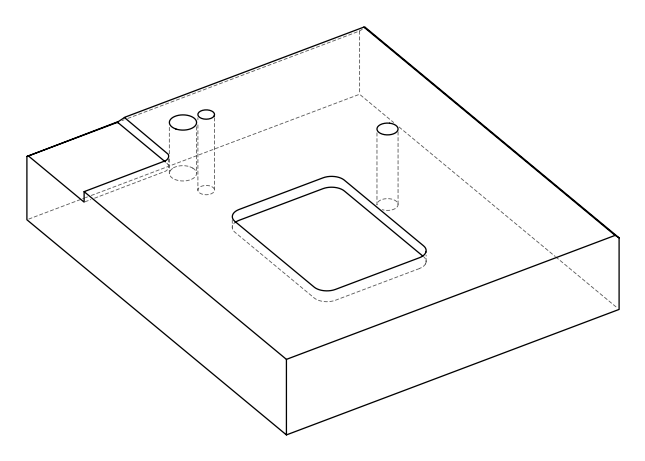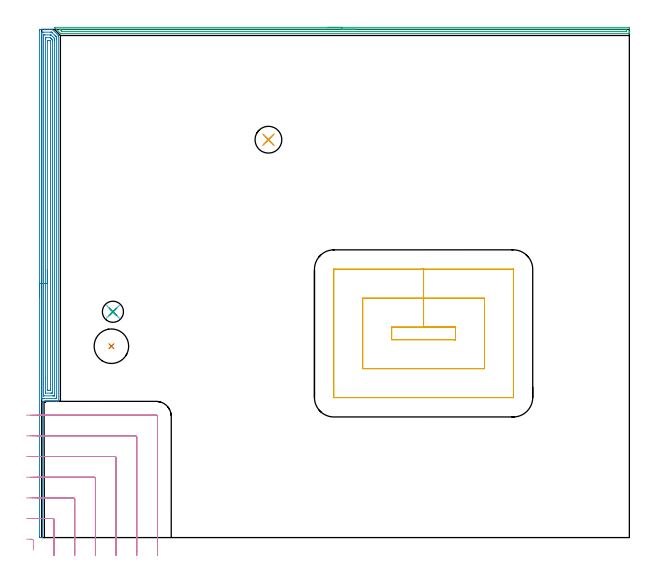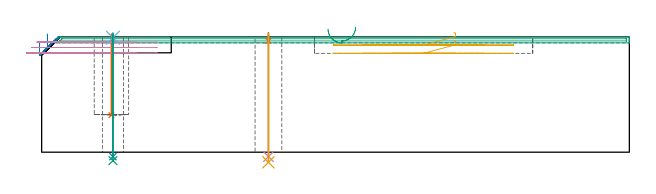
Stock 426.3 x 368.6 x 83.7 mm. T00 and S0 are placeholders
(PLAN: 11 operations, 8 tool changes, 28.9 min)
(1 INDEXABLE_INSERT_DRILL_BLIND_HOLE_FROM_SOLID | STEP1POCKET | NXT0302_021 | 0.24 min | 27708 mm3)
(2 AREA_MILL | FG_CHAMFER_SURFACE | UGT0205_001 | 11.84 min | 33640 mm3)
(3 AREA_MILL_1 | FG_CHAMFER_SURFACE_1 | UGT0205_001 | 6.81 min | 4000 mm3)
(4 MILL_CORNER_NOTCH_RECTANGULAR | CORNER_NOTCH_RECTANGULAR | UGT0201_104 | Follow Part, ap 5, ae 75% | 4.71 min | 98948 mm3)
(5 MILL_RECTANGULAR_POCKET | POCKET_RECTANGULAR_STRAIGHT | UGT0201_006 | Follow Part, ap 7, ae 75% | 3.81 min | 228224 mm3)
(6 SPOT_DRILL | STEP1HOLE | NXT0321_9005460120000 | 0.03 min | 11 mm3)
(7 SPOT_DRILL_1 | STEP1HOLE_1 | NXT0321_9005460120000 | 0.05 min | 174 mm3)
(8 DRILL_THROUGH_HOLE_INTO_CENTER | STEP1HOLE | NXT0301_065 | 0.36 min | 5790 mm3)
(9 DRILL_TO_ENLARGE_THROUGH_HOLE | STEP1HOLE | UGT0301_283 | 0.37 min | 9574 mm3)
(10 DRILL_THROUGH_HOLE_INTO_CENTER_1 | STEP1HOLE_1 | NXT0301_065 | 0.36 min | 5659 mm3)
(11 DRILL_TO_ENLARGE_THROUGH_HOLE_1 | STEP1HOLE_1 | UGT0301_261 | 0.37 min | 18865 mm3)
(TOOL NXT0302_021 | Index. Insert Drill 25mm [880-D2500L25-05] | D25 PA176 FL125 Z2)
(TOOL UGT0205_001 | Chamfer Mill 20 x 3 x 45 deg. | D20 FL50 Z2)
(TOOL UGT0201_104 | End Mill 20 mm | D20 FL22 Z2)
(TOOL UGT0201_006 | End Mill 28 mm | D28 FL25 Z2)
(TOOL NXT0321_9005460120000 | NC Spot Drill, 142deg, 12mm, Carbide, Uncoated | D12 PA142 FL30 Z2)
(TOOL NXT0301_065 | Carbide Drill 9.4mm [860.1-0940-075A1-MM 2214] | D9.4 PA140 FL98 Z2)
(TOOL UGT0301_283 | Twist Drill 15.3 mm | D15.3 PA118 FL120 Z2)
(TOOL UGT0301_261 | Twist Drill 19.4 mm | D19.4 PA118 FL140 Z2)
(OP 1 INDEXABLE_INSERT_DRILL_BLIND_HOLE_FROM_SOLID)
G17 G21 G94 G90
T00 M6
G54
G17 G0 G90 X50.6 Y138.8 S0 M3
G43 Z93.7 H1
G94 G81 G98 Z26.9 F250. R85.7
G80
M5
M2
(OP 2 AREA_MILL)
G17 G21 G94 G90
T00 M6
G54
G17 G0 G90 X-1.5 Y174.3 S1061 M3
G43 Z93.7 H0
Z80.1
G94 G1 Y174.338 Z79.228 F250.
Y174.452 Z78.363
Y174.641 Z77.512
Y174.903 Z76.68
Y175.237 Z75.874
Y175.64 Z75.1
Y176.108 Z74.364
Y176.64 Z73.672
Y177.229 Z73.029
Y177.872 Z72.44
Y178.564 Z71.908
Y179.3 Z71.44
Y180.074 Z71.037
Y180.88 Z70.703
Y181.712 Z70.441
Y182.564 Z70.252
Y183.428 Z70.138
Y184.3 Z70.1
Y367.655
X-1.499 Y367.976 Z70.101
X-1.494 Y368.543 Z70.104
X-1.492 Y368.592 Z70.106
X-0.93 Y368.6 Z70.668
X4.41 Z76.005
X5.837 Z77.433
X6.19 Z77.785
X6.896 Z78.496
X7.525 Z79.124
X7.618 Y368.599 Z79.217
X7.7 Y368.59 Z79.295
X7.786 Y368.515 Z79.384
X11.987 Y364.313 Z83.585
X12.097 Y364.195 Z83.688
X12.1 Y363.507 Z83.7
Y98.942
X12.097 Y98.81 Z83.689
X12.02 Y98.8 Z83.619
X11.691 Z83.29
X10.923 Z82.522
X10.64 Z82.235
X0.501 Z72.099
Y98.67 Z72.098
X0.5 Y98.204 Z72.099
X0.505 Y98.128 Z72.095
X0.5 Y98.104 Z72.1
Y98.021
X0.507 Y97.98 Z72.09
X0.508 Y97.976
X0.5 Y97.941 Z72.1
X0.509 Y97.899 Z72.087
X0.51 Y97.895 Z72.086
X0.5 Y97.733 Z72.1
Y0.177
X0.497 Y0.01 Z72.088
X0.464 Y0.007 Z72.055
X0.072 Y0. Z71.671
X-0.223 Z71.376
X-0.93 Z70.665
X-1.283 Z70.314
X-1.491 Y0.002 Z70.105
X-1.496 Y0.177 Z70.104
X-1.5 Y0.464 Z70.1
Y184.3
X-0.086 Z71.514
Y365.341
X-0.082 Y366.188 Z71.518
X-0.08 Y366.229 Z71.52
X-0.04 Y366.59 Z71.56
X0.442 Y366.598 Z72.042
X0.85 Y366.599 Z72.45
X1.33 Y366.6 Z72.93
X6.671 Y366.599 Z78.271
X7.08 Y366.594 Z78.68
X7.216 Y366.59 Z78.816
X7.259 Y366.58 Z78.859
X7.295 Y366.547 Z78.895
X7.369 Y366.477 Z78.969
X7.662 Y366.188 Z79.262
X9.75 Y364.1 Z81.35
X10.34 Y363.507 Z81.94
X10.64 Y363.199 Z82.24
X10.682 Y362.613 Z82.282
X10.684 Y362.569 Z82.284
X10.686 Y361.719 Z82.286
Y102.517
X10.684 Y101.624 Z82.284
X10.683 Y101.58 Z82.283
X10.64 Y100.81 Z82.24
X10.565 Y100.805 Z82.165
X9.75 Y100.8 Z81.35
X9.68 Z81.28
X1.67 Z73.27
X0.85 Y100.797 Z72.45
X0.785 Y100.795 Z72.385
X0.139 Y100.73 Z71.739
X-0.069 Y100.641 Z71.531
X-0.079 Y100.686 Z71.521
X-0.083 Y100.73 Z71.517
X-0.085 Y100.775 Z71.515
X-0.086 Y101.624 Z71.514
Y184.3
X1.328 Z72.928
X1.329 Y364.401 Z72.929
X1.33 Y364.504 Z72.93
X1.332 Y364.555 Z72.932
X1.335 Y364.576 Z72.935
X1.346 Y364.59 Z72.946
X1.544 Y364.597 Z73.144
X1.74 Y364.599 Z73.34
X2.431 Y364.6 Z74.031
X6.19 Y364.599 Z77.79
X6.388 Y364.597 Z77.988
X6.784 Y364.59 Z78.384
X6.996 Y364.401 Z78.596
X7.08 Y364.319 Z78.68
X7.894 Y363.507 Z79.494
X8.788 Y362.613 Z80.388
X8.86 Y362.54 Z80.46
X9.263 Y362.126 Z80.863
X9.267 Y361.719 Z80.867
X9.27 Y361.307 Z80.87
X9.271 Y360.825 Z80.871
Y360.412
Y103.411
X9.269 Y103. Z80.869
X9.267 Y102.86 Z80.867
X9.265 Y102.818 Z80.865
X9.239 Y102.81 Z80.839
X9.164 Y102.807 Z80.764
X8.86 Y102.802 Z80.46
X8.578 Y102.8 Z80.178
X7.97 Z79.57
X1.74 Z73.34
X1.457 Y102.801 Z73.057
X1.375 Y102.806 Z72.975
X1.339 Y102.81 Z72.939
X1.335 Y102.826 Z72.935
X1.332 Y102.927 Z72.932
X1.329 Y103.411 Z72.929
X1.328 Y184.3 Z72.928
X2.743 Z74.343
Y361.719
X2.749 Y362.493 Z74.349
X2.759 Y362.59 Z74.359
X2.862 Y362.593 Z74.462
X3.082 Y362.597 Z74.682
X3.52 Y362.6 Z75.12
X6.203 Z77.803
X6.312 Y362.593 Z77.912
X6.337 Y362.59 Z77.937
X6.43 Y362.51 Z78.03
X6.628 Y362.317 Z78.228
X6.928 Y362.022 Z78.528
X7.08 Y361.872 Z78.68
X7.232 Y361.719 Z78.832
X7.385 Y361.563 Z78.985
X7.694 Y361.245 Z79.294
X7.851 Y361.079 Z79.451
X7.853 Y361.035 Z79.453
X7.856 Y360.94 Z79.456
X7.857 Y360.825 Z79.457
Y360.045
Y105.313
X7.856 Y105.199 Z79.456
X7.85 Y104.818 Z79.45
X7.472 Y104.805 Z79.072
X7.08 Y104.802 Z78.68
X6.587 Y104.8 Z78.187
X2.828 Y104.801 Z74.428
X2.797 Y104.803 Z74.397
X2.766 Y104.809 Z74.366
X2.75 Y104.814 Z74.35
X2.748 Y104.837 Z74.348
X2.744 Y105.085 Z74.344
X2.743 Y115.77 Z74.343
Y184.3
X4.157 Z75.757
Y359.932
X4.159 Y360.184 Z75.759
X4.163 Y360.44 Z75.763
X4.167 Y360.59 Z75.767
X4.244 Y360.593 Z75.844
X4.41 Y360.597 Z76.01
X4.635 Y360.6 Z76.235
X5.3 Z76.9
X5.525 Y360.599 Z77.125
X5.857 Y360.592 Z77.457
X5.896 Y360.59 Z77.496
X5.96 Y360.532 Z77.56
X6.062 Y360.436 Z77.662
X6.19 Y360.31 Z77.79
X6.377 Y360.117 Z77.977
X6.422 Y360.068 Z78.022
X6.436 Y360.043 Z78.036
X6.438 Y360.016 Z78.038
X6.441 Y359.932 Z78.041
X6.443 Y359.678 Z78.043
Y107.626
X6.438 Y106.986 Z78.038
X6.436 Y106.86 Z78.036
X6.431 Y106.809 Z78.031
X6.371 Y106.804 Z77.971
X6.19 Y106.802 Z77.79
X5.485 Y106.8 Z77.085
X4.595 Z76.195
X4.41 Y106.802 Z76.01
X4.225 Y106.807 Z75.825
X4.174 Y106.81 Z75.774
X4.163 Y106.819 Z75.763
X4.161 Y106.835 Z75.761
X4.158 Y106.902 Z75.758
X4.157 Y106.986 Z75.757
Y107.241
Y184.3
Y185.172 Z75.795
Y186.036 Z75.909
Y186.888 Z76.098
Y187.72 Z76.36
Y188.526 Z76.694
Y189.3 Z77.097
Y190.036 Z77.565
Y190.728 Z78.096
Y191.371 Z78.686
Y191.96 Z79.329
Y192.492 Z80.021
Y192.96 Z80.757
Y193.363 Z81.531
Y193.697 Z82.337
Y193.959 Z83.169
Y194.148 Z84.02
Y194.262 Z84.885
Y194.3 Z85.757
G0 Z93.7
M5
M2
(OP 3 AREA_MILL_1)
G17 G21 G94 G90
T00 M6
G54
G17 G0 G90 X207.75 Y370.1 S1061 M3
G43 Z93.7 H0
Z89.3
G94 G1 X207.788 Z88.428 F250.
X207.902 Z87.563
X208.091 Z86.712
X208.353 Z85.88
X208.687 Z85.074
X209.09 Z84.3
X209.558 Z83.564
X210.09 Z82.872
X210.679 Z82.229
X211.322 Z81.639
X212.014 Z81.108
X212.75 Z80.64
X213.524 Z80.237
X214.33 Z79.903
X215.162 Z79.641
X216.013 Z79.452
X216.878 Z79.338
X217.75 Z79.3
X425.669 Y370.099 Z79.301
X426.11 Y370.096 Z79.302
X426.29 Y370.091 Z79.305
X426.3 Y369.661 Z79.734
Y367.019 Z82.376
Y366.295 Z83.104
Y366.061 Z83.339
Y365.699 Z83.691
X426.296 Z83.692
X426.117 Y365.7 Z83.7
X13.855
X13.601 Y365.699 Z83.695
X13.598 Z83.694
X13.408 Y365.891 Z83.507
X9.575 Y369.725 Z79.675
X9.384 Y369.918 Z79.481
X9.219 Y370.093 Z79.306
X9.384 Y370.1 Z79.3
X217.75
Y368.686 Z80.714
X423.977 Y368.685 Z80.715
X424.256 Y368.68 Z80.72
X424.284 Y368.679 Z80.721
X424.29 Y368.662 Z80.738
X424.296 Y368.626 Z80.774
X424.298 Y368.591 Z80.809
X424.3 Y368.368 Z81.032
X424.297 Y367.9 Z81.5
X424.291 Y367.496 Z81.904
X424.27 Y367.121 Z82.279
X423.88 Y367.116 Z82.284
X423.784 Y367.115 Z82.285
X15.1
X14.702 Y367.12 Z82.28
X14.656 Y367.121 Z82.279
X14.588 Y367.173 Z82.227
X14.46 Y367.295 Z82.105
X14.302 Y367.448 Z81.952
X13.163 Y368.587 Z80.813
X13.124 Y368.628 Z80.772
X13.085 Y368.673 Z80.727
X13.082 Y368.68 Z80.72
X13.085 Y368.682 Z80.718
X13.12 Y368.684 Z80.716
X13.408 Y368.686 Z80.714
X13.504
X217.75
X218.622 Z80.752
X219.486 Z80.866
X220.338 Z81.055
X221.17 Z81.317
X221.976 Z81.651
X222.75 Z82.054
X223.486 Z82.523
X224.178 Z83.054
X224.821 Z83.643
X225.41 Z84.286
X225.941 Z84.978
X226.41 Z85.714
X226.813 Z86.488
X227.147 Z87.294
X227.409 Z88.126
X227.598 Z88.978
X227.712 Z89.843
X227.75 Z90.714
G0 Z93.7
M5
M2
(OP 4 MILL_CORNER_NOTCH_RECTANGULAR)
G17 G21 G94 G90
T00 M6
G54
G17 G0 G90 X9. Y-12.973 S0 M3
G43 Z93.7 H0
Z79.833
G94 G1 Y-9.973 F250.
Y12.806 F500.
G3 X8.006 Y13.8 R1.
G1 X-0.267
X-3.267 F250.
G0 Z93.7
X24. Y-13.
Z79.833
G1 Y-10.
Y27.806 F500.
G3 X23.006 Y28.8 R1.
G1 X-0.267
X-3.267 F250.
G0 Z93.7
X39. Y-13.
Z79.833
G1 Y-10.
Y42.805 F500.
G3 X38.005 Y43.8 R1.
G1 X-0.267
X-3.267 F250.
G0 Z93.7
X54. Y-13.
Z79.833
G1 Y-10.
Y57.805 F500.
G3 X53.005 Y58.8 R1.
G1 X-0.267
X-3.267 F250.
G0 Z93.7
X69. Y-13.
Z79.833
G1 Y-10.
Y72.805 F500.
G3 X68.005 Y73.8 R1.
G1 X-0.267
X-3.267 F250.
G0 Z93.7
X84. Y-13.
Z79.833
G1 Y-10.
Y87.8 F500.
G3 X83. Y88.8 R1.
G1 X-0.267
X-3.267 F250.
G0 Z93.7
X9. Y-13.
Z75.967
G1 Y-10.
Y12.806 F500.
G3 X8.006 Y13.8 R1.
G1 X-4.133
X-7.133 F250.
G0 Z93.7
X24. Y-13.
Z75.967
G1 Y-10.
Y27.806 F500.
G3 X23.006 Y28.8 R1.
G1 X-4.133
X-7.133 F250.
G0 Z93.7
X39. Y-13.
Z75.967
G1 Y-10.
Y42.806 F500.
G3 X38.006 Y43.8 R1.
G1 X-4.133
X-7.133 F250.
G0 Z93.7
X54. Y-13.
Z75.967
G1 Y-10.
Y57.805 F500.
G3 X53.005 Y58.8 R1.
G1 X-4.133
X-7.133 F250.
G0 Z93.7
X69. Y-13.
Z75.967
G1 Y-10.
Y72.805 F500.
G3 X68.005 Y73.8 R1.
G1 X-4.133
X-7.133 F250.
G0 Z93.7
X84. Y-13.
Z75.967
G1 Y-10.
Y87.8 F500.
G3 X83. Y88.8 R1.
G1 X-4.133
X-7.133 F250.
G0 Z93.7
X-6. Y-8.999
Z72.1
G1 Y-5.999
Y-2.193
G3 X-6.993 Y-1.2 R1.
G1 X-7.927
X-10.927
G0 Z93.7
X9. Y-13.
Z72.1
G1 Y-10.
Y12.806 F500.
G3 X8.006 Y13.8 R1.
G1 X-7.999
X-10.999 F250.
G0 Z93.7
X24. Y-13.
Z72.1
G1 Y-10.
Y27.806 F500.
G3 X23.006 Y28.8 R1.
G1 X-7.999
X-10.999 F250.
G0 Z93.7
X39. Y-13.
Z72.1
G1 Y-10.
Y42.806 F500.
G3 X38.006 Y43.8 R1.
G1 X-7.999
X-10.999 F250.
G0 Z93.7
X54. Y-13.
Z72.1
G1 Y-10.
Y57.805 F500.
G3 X53.005 Y58.8 R1.
G1 X-7.999
X-10.999 F250.
G0 Z93.7
X69. Y-13.
Z72.1
G1 Y-10.
Y72.805 F500.
G3 X68.005 Y73.8 R1.
G1 X-7.999
X-10.999 F250.
G0 Z93.7
X84. Y-13.
Z72.1
G1 Y-10.
Y87.8 F500.
G3 X83. Y88.8 R1.
G1 X-7.999
X-10.999 F250.
G0 Z93.7
M5
M2
(OP 5 MILL_RECTANGULAR_POCKET)
G17 G21 G94 G90
T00 M6
G54
G17 G0 G90 X298.962 Y143.5 S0 M3
G43 Z93.7 H0
Z86.7
G94 G1 X300.2 Z86.368 F250.
Y152.7 Z83.903
X277.05 Z77.7
X253.9 F500.
Y143.5
X300.2
Y152.7
X277.05
Y173.7
X232.9
Y122.5
X321.2
Y173.7
X277.05
Y194.7
X212.
X211.945 Y194.695
X211.905 Y194.655
X211.9 Y194.6
Y101.6
X211.905 Y101.545
X211.945 Y101.505
X212. Y101.5
X342.1
X342.155 Y101.505
X342.195 Y101.545
X342.2 Y101.6
Y194.6
X342.195 Y194.655
X342.155 Y194.695
X342.1 Y194.7
X277.05
X276.05
G0 X298.962 Y143.5 Z80.7
G1 X300.2 Z80.368 F250.
Y152.7 Z77.903
X277.05 Z71.7
X253.9 F500.
Y143.5
X300.2
Y152.7
X277.05
Y173.7
X232.9
Y122.5
X321.2
Y173.7
X277.05
Y194.7
X212.
X211.945 Y194.695
X211.905 Y194.655
X211.9 Y194.6
Y101.6
X211.905 Y101.545
X211.945 Y101.505
X212. Y101.5
X342.1
X342.155 Y101.505
X342.195 Y101.545
X342.2 Y101.6
Y194.6
X342.195 Y194.655
X342.155 Y194.695
X342.1 Y194.7
X277.05
X276.05
G0 Z93.7
M5
M2
(OP 6 SPOT_DRILL)
G17 G21 G94 G90
T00 M6
G54
G17 G0 G90 X51.7 Y163.8 S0 M3
G43 Z93.7 H0
G94 G81 G98 Z83.041 F250. R86.7
G80
M5
M2
(OP 7 SPOT_DRILL_1)
G17 G21 G94 G90
T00 M6
G54
G17 G0 G90 X164.5 Y288.6 S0 M3
G43 Z93.7 H0
G94 G81 G98 Z80.7 F250. R86.7
G80
M5
M2
(OP 8 DRILL_THROUGH_HOLE_INTO_CENTER)
G17 G21 G94 G90
T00 M6
G54
G17 G0 G90 X51.7 Y163.8 S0 M3
G43 Z93.7 H1
G94 G73 G98 Z-3.211 F250. Q8.691 R85.7
G80
M5
M2
(OP 9 DRILL_TO_ENLARGE_THROUGH_HOLE)
G17 G21 G94 G90
T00 M6
G54
G17 G0 G90 X51.7 Y163.8 S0 M3
G43 Z93.7 H0
G94 G73 G98 Z-6.097 F250. Q14.966 R85.7
G80
M5
M2
(OP 10 DRILL_THROUGH_HOLE_INTO_CENTER_1)
G17 G21 G94 G90
T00 M6
G54
G17 G0 G90 X164.5 Y288.6 S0 M3
G43 Z93.7 H1
G94 G73 G98 Z-3.211 F250. Q8.691 R85.7
G80
M5
M2
(OP 11 DRILL_TO_ENLARGE_THROUGH_HOLE_1)
G17 G21 G94 G90
T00 M6
G54
G17 G0 G90 X164.5 Y288.6 S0 M3
G43 Z93.7 H0
G94 G73 G98 Z-7.328 F250. Q18.206 R85.7
G80
M5
M2
